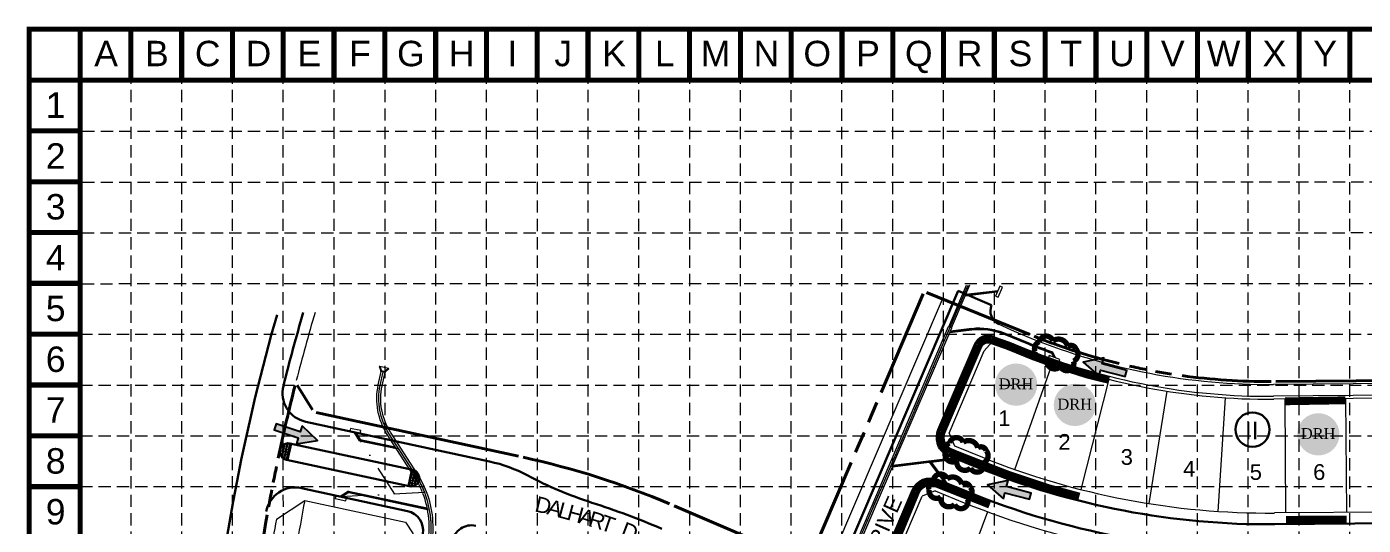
# Model space of a CAD drawing. Header units: inches. Extents: x -337 to 3817, y -1228 to 5411.
# Drawn here: x -337 to 2389, y 4395 to 5411 of the extents above; entities that cross this region are included whole.
import ezdxf
from ezdxf.enums import TextEntityAlignment as Align

# ---------------------------------------------------------------- set-up
doc = ezdxf.new("R2010")
doc.units = ezdxf.units.IN
doc.header["$MEASUREMENT"] = 0
doc.linetypes.add('DGN Style 4', pattern=[125.648933, 62.785226, -31.392613, 0.078482, -31.392613])
doc.linetypes.add('HIDDEN', pattern=[0.375, 0.25, -0.125])
for name, color, linetype, lineweight in [('0343al_GRA - Level 11', 7, 'Continuous', 0), ('0343al_GRA - Level 14', 7, 'Continuous', 0), ('0343al_GRA - Level 21', 7, 'Continuous', 0), ('0343al_GRA - Level 3', 7, 'Continuous', 0), ('0343al_GRA - Level 47', 7, 'Continuous', 0), ('0343al_GRA - Level 8', 7, 'Continuous', 0), ('STORM', 5, 'Continuous', 0)]:
    doc.layers.add(name, color=color, linetype=linetype, lineweight=lineweight)
for name, color, linetype in [('ARROWS', 252, 'Continuous'), ('BASE', 7, 'Continuous'), ('EROSION BLANKETS', 84, 'Continuous'), ('GRID', 254, 'HIDDEN'), ('INLET PROTECTION', 5, 'Continuous')]:
    doc.layers.add(name, color=color, linetype=linetype)
doc.styles.add('DRHorton', font='dutcheb.ttf')
doc.styles.get("Standard").update_dxf_attribs({"font": 'ARIAL.TTF'})

# ---------------------------------------------------------------- blocks, each defined once
blk = doc.blocks.new('DRHorton')
h = blk.add_hatch(color=1)
h.paths.add_polyline_path([(78.7, 25.8, 1), (40.4, 25.8, 1)])
h.paths.add_polyline_path([(42.3, 17.9), (76.5, 17.9), (76.5, 34.9), (42.3, 34.9)], flags=24)
at = {"layer": 'BASE', "color": 176, "style": 'DRHorton'}
blk.add_text('DRH', height=9.81, dxfattribs=at).set_placement((59.4, 21.6), align=Align.CENTER)
blk = doc.blocks.new('arrow')
blk.add_lwpolyline([(-67, -25.4), (-59.3, -25.4), (-59.6, -56.1), (-51.9, -56.2), (-51.6, -25.5), (-44, -25.5), (-55.3, -2.4), (-67, -25.4)], close=True)
at = {"color": 254}
for points in [[(-44, -25.5), (-67, -25.4), (-55.3, -2.4), (-67, -25.4)], [(-59.6, -56.1), (-51.9, -56.2), (-59.3, -25.4), (-51.6, -25.5)]]:
    blk.add_solid(points, dxfattribs=at)

msp = doc.modelspace()

# ---------------------------------------------------------------- linework, layer by layer
at = {"layer": '0343al_GRA - Level 14', "color": 7, "linetype": 'Continuous', "lineweight": 30}
for p, q in [((1309.4, 4280.8), (1562.6, 4872.6)), ((1562.6, 4872.6), (1630.7, 4843.5)), ((1521.9, 4589.3), (1596.3, 4763.2)), ((232.1, 4605.7), (607, 4524.8)), ((200, 4561.5), (450.2, 4507.5)), ((192.8, 4528.3), (443, 4474.3)), ((1543.6, 4536.5), (1603.7, 4512.1)), ((223.4, 4470.5), (439.8, 4423.8)), ((1521, 4487.4), (1583.4, 4462.1)), ((1305.2, 4082.8), (1469.2, 4466.1)), ((2507.7, 4399.2), (2207.9, 4396.8))]:
    msp.add_line(p, q, dxfattribs=at)
at = {"layer": '0343al_GRA - Level 14', "color": 7, "linetype": 'Continuous', "lineweight": 13}
for p, q in [((1645.6, 4804.5), (1676.4, 4790.2)), ((1633.8, 4779.7), (1667.4, 4767.9)), ((1676.4, 4790.2), (1710.8, 4776.2)), ((1667.4, 4767.9), (1701.8, 4754)), ((2505.3, 4684.2), (2205.6, 4681.8)), ((2505.5, 4660.2), (2205.8, 4657.8))]:
    msp.add_line(p, q, dxfattribs=at)
at = {"layer": '0343al_GRA - Level 14', "color": 7, "linetype": 'Continuous', "lineweight": 0}
for p, q in [((182.9, 4552.4), (185.6, 4551.8)), ((185, 4557.6), (186.7, 4557.2)), ((189.4, 4556.6), (192.1, 4556)), ((192.8, 4561.5), (193.2, 4561.4)), ((194.8, 4555.5), (197.5, 4554.9)), ((202.9, 4560.9), (195.7, 4527.7)), ((195.9, 4560.8), (198.6, 4560.2)), ((200.1, 4554.3), (201.4, 4554)), ((201.3, 4559.7), (202.6, 4559.4)), ((180.6, 4541.7), (183.3, 4541.1)), ((181.7, 4547), (184.4, 4546.5)), ((184.8, 4535.2), (187.5, 4534.6)), ((185.9, 4540.5), (188.6, 4539.9)), ((187.1, 4545.9), (189.8, 4545.3)), ((188.3, 4551.2), (190.9, 4550.7)), ((190.1, 4534), (192.8, 4533.4)), ((191.3, 4539.4), (194, 4538.8)), ((192.5, 4544.7), (195.1, 4544.2)), ((193.6, 4550.1), (196.3, 4549.5)), ((195.5, 4532.8), (196.8, 4532.6)), ((196.7, 4538.2), (197.9, 4537.9)), ((197.8, 4543.6), (199.1, 4543.3)), ((199, 4548.9), (200.2, 4548.7)), ((447.3, 4508.1), (440.1, 4474.9)), ((445.1, 4498.4), (445.9, 4498.2)), ((446.3, 4503.7), (447.1, 4503.6)), ((448.6, 4497.6), (451.3, 4497)), ((449.7, 4503), (452.4, 4502.4)), ((455.1, 4501.8), (457.8, 4501.2)), ((460.5, 4500.7), (460.5, 4500.7)), ((440.5, 4476.9), (441.3, 4476.8)), ((441.7, 4482.3), (442.4, 4482.1)), ((442.8, 4487.6), (443.6, 4487.5)), ((443.9, 4476.2), (446.6, 4475.6)), ((444, 4493), (444.7, 4492.8)), ((445.1, 4481.5), (447.8, 4481)), ((446.3, 4486.9), (448.9, 4486.3)), ((447.4, 4492.3), (450.1, 4491.7)), ((449.3, 4475), (451.4, 4474.6)), ((450.5, 4480.4), (453.1, 4479.8)), ((451.6, 4485.7), (454.3, 4485.2)), ((452.8, 4491.1), (455.5, 4490.5)), ((453.9, 4496.5), (456.6, 4495.9)), ((455.8, 4479.2), (458.4, 4478.7)), ((457, 4484.6), (459.7, 4484)), ((458.1, 4489.9), (460.8, 4489.4)), ((459.3, 4495.3), (462, 4494.7))]:
    msp.add_line(p, q, dxfattribs=at)
at = {"layer": '0343al_GRA - Level 14', "color": 7, "linetype": 'Continuous', "lineweight": 0, "flags": 128}
for points in [[(180.2, 4550.2), (182.3, 4549.7), (183.5, 4555.1), (182.9, 4555.2)], [(182.9, 4555.2), (183.5, 4555.1), (183.7, 4556.2)], [(187.2, 4559.2), (186.2, 4554.5), (188.8, 4553.9), (190, 4559.3), (188.1, 4559.7)], [(188.1, 4559.7), (190, 4559.3), (190.3, 4560.7)], [(193.3, 4561.6), (192.7, 4558.7), (195.4, 4558.1), (196.2, 4561.9)], [(198.9, 4561.7), (198, 4557.6), (200.7, 4557), (201.6, 4561.2)], [(179.4, 4544.7), (181.2, 4544.4), (182.3, 4549.7), (180.2, 4550.2)], [(180.2, 4539.8), (181.2, 4544.4), (179.4, 4544.7)], [(184.3, 4532.9), (185.4, 4537.8), (182.7, 4538.4), (182.1, 4535.7)], [(189.2, 4529.5), (189.6, 4531.3), (186.9, 4531.9), (186.7, 4531)], [(194.4, 4527.9), (194.9, 4530.2), (192.2, 4530.7), (191.8, 4528.6)], [(448, 4508), (447.6, 4506.2), (450.3, 4505.7), (450.7, 4507.4)], [(453.3, 4506.4), (453, 4505.1), (455.7, 4504.5), (455.8, 4505.1)], [(458.2, 4503.2), (457.2, 4498.6), (459.9, 4498), (460.5, 4500.7)], [(462.4, 4496.9), (461.4, 4492), (463.5, 4491.6)], [(443.5, 4474.2), (444.5, 4478.9), (441.8, 4479.4), (440.8, 4474.7)], [(449.1, 4474.1), (449.9, 4477.7), (447.2, 4478.3), (446.3, 4473.9)], [(455.2, 4476.3), (455.2, 4476.5), (452.6, 4477.1), (452.1, 4474.8)], [(460.4, 4481), (459.1, 4481.3), (458.5, 4478.8)], [(462.9, 4486.1), (460.2, 4486.7), (459.1, 4481.3), (460.4, 4481)], [(463.5, 4491.6), (461.4, 4492), (460.2, 4486.7), (462.9, 4486.1)], [(463.2, 4487.3), (463.4, 4488.1)]]:
    msp.add_lwpolyline(points, dxfattribs=at)
for points in [[(187.7, 4548.6), (188.8, 4553.9), (186.2, 4554.5), (185, 4549.1)], [(193, 4547.4), (194.2, 4552.8), (191.5, 4553.4), (190.4, 4548)], [(194.2, 4552.8), (195.4, 4558.1), (192.7, 4558.7), (191.5, 4553.4)], [(198.4, 4546.3), (199.6, 4551.6), (196.9, 4552.2), (195.7, 4546.8)], [(199.6, 4551.6), (200.7, 4557), (198, 4557.6), (196.9, 4552.2)], [(185.4, 4537.8), (186.5, 4543.2), (183.8, 4543.8), (182.7, 4538.4)], [(186.5, 4543.2), (187.7, 4548.6), (185, 4549.1), (183.8, 4543.8)], [(189.6, 4531.3), (190.7, 4536.7), (188, 4537.3), (186.9, 4531.9)], [(190.7, 4536.7), (191.9, 4542), (189.2, 4542.6), (188, 4537.3)], [(191.9, 4542), (193, 4547.4), (190.4, 4548), (189.2, 4542.6)], [(194.9, 4530.2), (196.1, 4535.5), (193.4, 4536.1), (192.2, 4530.7)], [(196.1, 4535.5), (197.2, 4540.9), (194.6, 4541.5), (193.4, 4536.1)], [(197.2, 4540.9), (198.4, 4546.3), (195.7, 4546.8), (194.6, 4541.5)], [(448, 4494.9), (449.2, 4500.3), (446.5, 4500.9), (445.3, 4495.5)], [(449.2, 4500.3), (450.3, 4505.7), (447.6, 4506.2), (446.5, 4500.9)], [(453.4, 4493.8), (454.5, 4499.1), (451.8, 4499.7), (450.7, 4494.4)], [(454.5, 4499.1), (455.7, 4504.5), (453, 4505.1), (451.8, 4499.7)], [(458.7, 4492.6), (459.9, 4498), (457.2, 4498.6), (456, 4493.2)], [(444.5, 4478.9), (445.7, 4484.2), (443, 4484.8), (441.8, 4479.4)], [(445.7, 4484.2), (446.8, 4489.6), (444.2, 4490.2), (443, 4484.8)], [(446.8, 4489.6), (448, 4494.9), (445.3, 4495.5), (444.2, 4490.2)], [(449.9, 4477.7), (451, 4483.1), (448.4, 4483.6), (447.2, 4478.3)], [(451, 4483.1), (452.2, 4488.4), (449.5, 4489), (448.4, 4483.6)], [(452.2, 4488.4), (453.4, 4493.8), (450.7, 4494.4), (449.5, 4489)], [(455.2, 4476.5), (456.4, 4481.9), (453.7, 4482.5), (452.6, 4477.1)], [(456.4, 4481.9), (457.6, 4487.3), (454.9, 4487.8), (453.7, 4482.5)], [(457.6, 4487.3), (458.7, 4492.6), (456, 4493.2), (454.9, 4487.8)]]:
    msp.add_lwpolyline(points, close=True, dxfattribs=at)
at = {"layer": '0343al_GRA - Level 14', "color": 7, "linetype": 'Continuous', "lineweight": 30}
for centre, radius, start, end in [((3972.3, 3729.7), 3903, 163.6543, 165.923), ((3972.3, 3729.7), 3953, 163.9304, 184.0909), ((1623.9, 4751.4), 30, 70.7427, 156.8362), ((244.7, 4664.4), 60, 165.923, 257.8149), ((196.4, 4544.9), 17, 77.8149, 257.8149), ((543.7, 4231.5), 300, 61.9518, 77.8149), ((446.6, 4490.9), 17, 257.8149, 77.8149), ((2195.1, 5969.7), 1573, 247.9154, 270.4685), ((1060.9, 5202.3), 800, 241.9518, 252.1527), ((1506, 4450.3), 40, 67.9154, 156.8362), ((2195.1, 5969.7), 1627, 247.9154, 270.4685), ((431.4, 4384.7), 40, 349.5197, 77.8149)]:
    msp.add_arc(centre, radius, start, end, dxfattribs=at)
at = {"layer": '0343al_GRA - Level 14', "color": 7, "linetype": 'Continuous', "lineweight": 30, "extrusion": (0, 0, -1)}
for centre, radius, start, end in [((-1658.3, 4831.7), 30, 294.9492, 23.1638), ((-1558.7, 4573.5), 40, 292.0846, 23.1638), ((-210.7, 4411.9), 60, 10.2794, 102.1851), ((-314, 2882.6), 1637, 107.8473, 113.1638), ((-570.3, 4354.7), 40, 10.4103, 102.1851)]:
    msp.add_arc(centre, radius, start, end, dxfattribs=at)
at = {"layer": '0343al_GRA - Level 14', "color": 7, "linetype": 'Continuous', "lineweight": 13}
for radius in [1288, 1312]:
    msp.add_arc((2195.1, 5969.7), radius, 247.9154, 270.4685, dxfattribs=at)
at = {"layer": '0343al_GRA - Level 21', "color": 7, "linetype": 'Continuous', "lineweight": 40}
for p, q in [((1498, 4869), (1708.4, 4783.7)), ((2500.3, 4690.2), (2210.6, 4687.8)), ((214.4, 4680.6), (246, 4629.9)), ((253.5, 4624.6), (665.8, 4535.6)), ((1252, 4319.5), (983.4, 4434.4))]:
    msp.add_line(p, q, dxfattribs=at)
at = {"layer": '0343al_GRA - Level 21', "color": 7, "linetype": 'Continuous', "lineweight": 40, "flags": 128}
for points in [[(1491.4, 4866.3), (1405.6, 4665.7)], [(1396.6, 4644.8), (1379.5, 4604.7)], [(1370.5, 4583.8), (1353.4, 4543.6)], [(1344.4, 4522.7), (1258.6, 4322.1)]]:
    msp.add_lwpolyline(points, dxfattribs=at)
at = {"layer": '0343al_GRA - Level 21', "color": 7, "linetype": 'Continuous', "lineweight": 0}
msp.add_arc((3972.3, 3729.7), 3880, 163.5526, 165.6755, dxfattribs=at)
at = {"layer": '0343al_GRA - Level 21', "color": 7, "linetype": 'Continuous', "lineweight": 40}
for centre, radius, start, end in [((2195.1, 5969.7), 1282, 248.1388, 256.2702), ((2195.1, 5969.7), 1282, 257.2341, 258.8551), ((2195.1, 5969.7), 1282, 259.6598, 261.1318), ((2195.1, 5969.7), 1282, 262.1054, 270.245), ((3972.3, 3729.7), 3880, 165.8231, 168.0726), ((3972.3, 3729.7), 3880, 168.3244, 168.8226), ((3972.3, 3729.7), 3880, 169.0413, 169.5619), ((3972.3, 3729.7), 3880, 169.8091, 174.2603)]:
    msp.add_arc(centre, radius, start, end, dxfattribs=at)
at = {"layer": '0343al_GRA - Level 21', "color": 7, "linetype": 'Continuous', "lineweight": 40, "extrusion": (0, 0, -1)}
msp.add_arc((-314, 2882.6), 1690, 102.3547, 112.9943, dxfattribs=at)
at = {"layer": '0343al_GRA - Level 3', "color": 7, "linetype": 'Continuous', "lineweight": 0}
for p, q in [((1301.3, 4320.2), (1530.5, 4855.9)), ((1636.8, 4773.9), (1615.7, 4750.1)), ((1636.8, 4773.9), (1699.5, 4748.4)), ((1544.1, 4582.7), (1615.7, 4750.1)), ((1678, 4508.5), (1755.4, 4727.2)), ((1813.4, 4467.4), (1870.6, 4692.3)), ((1952, 4438.9), (1988.4, 4668)), ((2092.6, 4423.1), (2107.9, 4654.6)), ((2505.6, 4654.2), (2205.9, 4651.8)), ((2230.9, 4420), (2229, 4652)), ((2354.9, 4421), (2353, 4653)), ((1544.1, 4582.7), (1554.8, 4556.8)), ((1554.8, 4556.8), (1612.3, 4533.4)), ((172.2, 4406.9), (230.2, 4445.5)), ((230.2, 4445.5), (435.5, 4401.2)), ((1326.3, 4073.7), (1489, 4454)), ((1515.4, 4464.8), (1489, 4454)), ((1515.4, 4464.8), (1574.7, 4440.8)), ((1622.4, 4422.3), (1534.9, 4186)), ((2507.5, 4422.2), (2207.8, 4419.8)), ((435.5, 4401.2), (451.4, 4377.3))]:
    msp.add_line(p, q, dxfattribs=at)
for centre, radius, start, end in [((2195.1, 5969.7), 1318, 247.9154, 270.4685), ((2195.1, 5969.7), 1550, 247.9154, 270.4685), ((3972.3, 3729.7), 3810, 169.1704, 172.149), ((2195.1, 5969.7), 1650, 247.9154, 270.4685), ((3972.3, 3729.7), 3860, 169.8954, 172.1255)]:
    msp.add_arc(centre, radius, start, end, dxfattribs=at)
at = {"layer": '0343al_GRA - Level 8', "color": 7, "linetype": 'Continuous', "lineweight": 30}
msp.add_circle((2162.7, 4589.9), 35, dxfattribs=at)
at = {"layer": 'BASE', "color": 9}
msp.add_line((-228, 5302.1), (3707.9, 5302.1), dxfattribs=at)
at = {"layer": 'BASE', "const_width": 10.4}
for points in [[(-228, 5405.7), (-331.6, 5405.7)], [(-228, 5405.7), (-228, 5302.1)], [(-124.5, 5405.7), (-124.5, 5302.1)], [(-20.9, 5405.7), (-20.9, 5302.1)], [(82.7, 5405.7), (82.7, 5302.1)], [(186.3, 5405.7), (186.3, 5302.1)], [(289.8, 5405.7), (289.8, 5302.1)], [(393.4, 5405.7), (393.4, 5302.1)], [(497, 5405.7), (497, 5302.1)], [(600.6, 5405.7), (600.6, 5302.1)], [(704.2, 5405.7), (704.2, 5302.1)], [(807.7, 5405.7), (807.7, 5302.1)], [(911.3, 5405.7), (911.3, 5302.1)], [(1014.9, 5405.7), (1014.9, 5302.1)], [(1118.5, 5405.7), (1118.5, 5302.1)], [(1222, 5405.7), (1222, 5302.1)], [(1325.6, 5405.7), (1325.6, 5302.1)], [(1429.2, 5405.7), (1429.2, 5302.1)], [(1532.8, 5405.7), (1532.8, 5302.1)], [(1636.3, 5405.7), (1636.3, 5302.1)], [(1739.9, 5405.7), (1739.9, 5302.1)], [(1843.5, 5405.7), (1843.5, 5302.1)], [(1947.1, 5405.7), (1947.1, 5302.1)], [(2050.7, 5405.7), (2050.7, 5302.1)], [(2154.2, 5405.7), (2154.2, 5302.1)], [(2257.8, 5405.7), (2257.8, 5302.1)], [(2361.4, 5405.7), (2361.4, 5302.1)], [(-228, 5302.1), (-331.6, 5302.1)], [(-228, 5198.5), (-331.6, 5198.5)], [(-228, 5095), (-331.6, 5095)], [(-228, 4991.4), (-331.6, 4991.4)], [(-228, 4887.8), (-331.6, 4887.8)], [(-228, 4784.2), (-331.6, 4784.2)], [(-228, 4680.6), (-331.6, 4680.6)], [(-228, 4577.1), (-331.6, 4577.1)], [(-228, 4473.5), (-331.6, 4473.5)]]:
    msp.add_lwpolyline(points, dxfattribs=at)
for points in [[(3811.5, -1223.3), (3811.5, 5405.7), (-331.6, 5405.7), (-331.6, -1223.3)], [(3707.9, -1119.7), (3707.9, 5302.1), (-228, 5302.1), (-228, -1119.7)]]:
    msp.add_lwpolyline(points, close=True, dxfattribs=at)
at = {"layer": 'EROSION BLANKETS', "const_width": 16}
for points in [[(1870.3, 4691), (1824.8, 4702.3), (1762.4, 4722.2), (1714.6, 4739.6), (1664, 4760.2), (1629.2, 4772.5, 0.353454), (1604.4, 4761.4), (1529.2, 4585.5, 0.382281), (1544.9, 4544.7), (1567.5, 4535.5), (1661.1, 4499.1), (1748.5, 4469.9), (1809.5, 4453.3)], [(1626.9, 4436.8), (1517.1, 4480.2, 0.394776), (1477.1, 4463.9), (1263.2, 3947.8, 0.41229), (1287.1, 3909.9), (1403.5, 3884.5, 0.383872), (1429, 3899.8), (1496.4, 4203.1), (1535.2, 4188.2)]]:
    msp.add_lwpolyline(points, format="xyb", dxfattribs=at)
for points in [[(2229.2, 4647.4), (2352, 4649.5)], [(2231, 4405.9), (2354.5, 4406.4)]]:
    msp.add_lwpolyline(points, dxfattribs=at)
at = {"layer": 'GRID', "color": 252, "linetype": 'HIDDEN', "lineweight": 0, "ltscale": 100}
for p, q in [((-123.5, -705.4), (-124.1, 5298.2)), ((-19.5, -705.4), (-20.8, 5298.2)), ((83.8, -705.4), (82.8, 5297.9)), ((187.9, -705.4), (186.2, 5297.7)), ((290.5, -705.4), (290.1, 5298.5)), ((393.5, -705.5), (393.8, 5298.4)), ((497.8, -705.5), (497.3, 5298)), ((601.8, -705.5), (600.7, 5298.1)), ((704.5, -705.5), (704.5, 5298)), ((808.4, -705.5), (808.3, 5298)), ((911.3, -705.5), (911.5, 5298)), ((1014.9, -705.5), (1015.6, 5297.8)), ((1118.5, -705.6), (1118.5, 5302.1)), ((1222, -705.6), (1222, 5302.1)), ((1325.6, -705.6), (1325.6, 5302.1)), ((1429.2, -705.6), (1429.2, 5302.1)), ((1532.8, -705.6), (1532.8, 5302.1)), ((1636.3, -705.6), (1636.3, 5302.1)), ((1739.9, -705.7), (1739.9, 5302.1)), ((1843.5, -705.7), (1843.5, 5302.1)), ((1947.1, -705.7), (1947.1, 5302.1)), ((2050.7, -705.7), (2050.7, 5302.1)), ((2154.2, -705.7), (2154.2, 5302.1)), ((2257.8, -705.7), (2257.8, 5302.1)), ((2361.4, -705.8), (2361.4, 5302.1)), ((-223.3, 5197.8), (3706.2, 5198.4)), ((-223.4, 5094), (3706.2, 5094.8)), ((-224, 4990.7), (3707.9, 4991.4)), ((-224.1, 4887.2), (3707.9, 4887.8)), ((-228, 4784.2), (3707.9, 4784.2)), ((-228, 4680.6), (3707.9, 4680.6)), ((-228, 4577.1), (3707.9, 4577.1)), ((-228, 4473.5), (3707.9, 4473.5))]:
    msp.add_line(p, q, dxfattribs=at)
at = {"layer": 'INLET PROTECTION', "color": 170, "ltscale": 100, "const_width": 10.9}
for points in [[(1755.8, 4770.5, 0.520567), (1755.8, 4770.5, 0.765195), (1728.3, 4769.1, 0.417879), (1719.2, 4748.8, 0.6649), (1743.2, 4733.5, 0.744833), (1771.2, 4718.3, 0.975642), (1797.5, 4729.1, 0.520567), (1802.9, 4753.5, 0.520567), (1785.7, 4759.3, 0.540264), (1755.8, 4770.5)], [(1572.6, 4563.8, 0.520567), (1572.6, 4563.8, 0.765195), (1545.1, 4562.3, 0.417879), (1535.9, 4542, 0.6649), (1560, 4526.7, 0.744833), (1587.9, 4511.5, 0.975642), (1614.2, 4522.3, 0.520567), (1619.6, 4546.8, 0.520567), (1602.4, 4552.5, 0.540264), (1572.6, 4563.8)], [(1539.9, 4489.4, 0.520567), (1539.9, 4489.4, 0.765195), (1512.4, 4488, 0.417879), (1503.3, 4467.6, 0.6649), (1527.3, 4452.4, 0.744833), (1555.3, 4437.2, 0.975642), (1581.6, 4447.9, 0.520567), (1587, 4472.4, 0.520567), (1569.8, 4478.2, 0.540264), (1539.9, 4489.4)]]:
    msp.add_lwpolyline(points, format="xyb", close=True, dxfattribs=at)
at = {"layer": 'STORM', "color": 170, "linetype": 'Continuous', "lineweight": 0}
for p, q in [((1543.3, 4799.5), (1579.6, 4884.4)), ((1574.1, 4863.8), (1582.9, 4884.4)), ((1578.2, 4865.8), (1586.2, 4884.5)), ((1542.1, 4788.9), (1574.1, 4863.8)), ((1548.8, 4797.1), (1576.8, 4862.6)), ((1574.1, 4863.8), (1642.9, 4872)), ((1576.8, 4862.6), (1642.2, 4870.4)), ((1578.2, 4865.8), (1643.6, 4873.6)), ((1538.8, 4790.3), (1542.9, 4799.7)), ((1546.7, 4791), (1549.3, 4796.9)), ((1421.7, 4516.5), (1538.8, 4790.3)), ((1424.9, 4515.2), (1542.1, 4788.9)), ((1429.6, 4517.2), (1545.4, 4787.8)), ((1542.1, 4788.9), (1590.3, 4794.7)), ((1545.4, 4787.8), (1590.5, 4793.2)), ((1546.7, 4791), (1590.1, 4796.2)), ((1654.1, 4784.7), (1705.7, 4763.7)), ((1654.6, 4786.1), (1706.3, 4765.1)), ((1655.2, 4787.5), (1706.9, 4766.5)), ((1752.8, 4745.7), (1756.8, 4737.3)), ((1753.9, 4746.9), (1758.8, 4736.6)), ((1755, 4748.1), (1760.8, 4735.9)), ((383.1, 4718.4), (381.9, 4718.2)), ((381.9, 4718.2), (385.4, 4709.7)), ((400.8, 4714.6), (383.1, 4718.4)), ((383.1, 4718.4), (386.8, 4709.5)), ((380.1, 4680.7), (386, 4708.3)), ((384, 4679.9), (390, 4707.4)), ((385.2, 4708.4), (385.4, 4709.7)), ((394.7, 4706.4), (385.2, 4708.4)), ((395, 4707.7), (385.4, 4709.7)), ((393.9, 4706.6), (386, 4708.3)), ((387.9, 4679.1), (393.9, 4706.6)), ((400.8, 4714.6), (393.7, 4708)), ((394.7, 4706.4), (395, 4707.7)), ((401.7, 4713.9), (395, 4707.7)), ((400.8, 4714.6), (401.7, 4713.9)), ((341.7, 4567.2), (330.6, 4584.5)), ((342.6, 4568.6), (332.7, 4584)), ((343.5, 4569.9), (334.7, 4583.6)), ((452.7, 4495.8), (398.5, 4579.8)), ((456, 4497.9), (401.8, 4582)), ((459.4, 4500.1), (405.2, 4584.2)), ((341.7, 4567.2), (417.1, 4551)), ((342.6, 4568.6), (421.5, 4551.5)), ((343.5, 4569.9), (414.8, 4554.5)), ((1424.9, 4515.2), (1563.3, 4531.7)), ((1429.6, 4517.2), (1564, 4533.3)), ((1504.4, 4524.7), (1540.7, 4476.1)), ((1507.2, 4523.5), (1562.7, 4530.2)), ((1288.1, 4204.2), (1421.7, 4516.5)), ((1291.3, 4202.8), (1424.9, 4515.2)), ((1294.5, 4201.4), (1428.3, 4514)), ((1428.3, 4514), (1503.7, 4523.1)), ((1503.7, 4523.1), (1540.1, 4474.5)), ((1507.2, 4523.5), (1541.4, 4477.8)), ((319.5, 4464.6), (302.3, 4453.5)), ((319.8, 4463), (304.4, 4453)), ((320.1, 4461.4), (306.4, 4452.6)), ((319.5, 4464.6), (479.7, 4430)), ((319.8, 4463), (484.3, 4427.5)), ((320.1, 4461.4), (480.4, 4426.8))]:
    msp.add_line(p, q, dxfattribs=at)
at = {"layer": 'STORM', "color": 170, "linetype": 'DGN Style 4', "lineweight": 0}
for p, q in [((1574.1, 4863.8), (1582.9, 4884.4)), ((1542.1, 4788.9), (1574.1, 4863.8)), ((1574.1, 4863.8), (1642.9, 4872)), ((1424.9, 4515.2), (1542.1, 4788.9)), ((1542.1, 4788.9), (1590.3, 4794.7)), ((1654.6, 4786.1), (1706.3, 4765.1)), ((1753.9, 4746.9), (1758.8, 4736.6)), ((381.9, 4718.2), (385.4, 4709.7)), ((384, 4679.9), (390, 4707.4)), ((385.2, 4708.4), (385.4, 4709.7)), ((394.7, 4706.4), (385.2, 4708.4)), ((394.7, 4706.4), (395, 4707.7)), ((401.7, 4713.9), (395, 4707.7)), ((413.6, 4458.4), (332.7, 4584)), ((456, 4497.9), (401.8, 4582)), ((1424.9, 4515.2), (1563.3, 4531.7)), ((1504.4, 4524.7), (1540.7, 4476.1)), ((1291.3, 4202.8), (1424.9, 4515.2)), ((474.6, 4461.4), (304.4, 4453))]:
    msp.add_line(p, q, dxfattribs=at)
at = {"layer": 'STORM', "color": 170, "linetype": 'DGN Style 4', "lineweight": 0, "flags": 128}
for points in [[(1644.1, 4859.5), (1652.7, 4879.8), (1647.2, 4882.1), (1638.6, 4861.9)], [(1767.7, 4727.1), (1769.7, 4732.8), (1747.9, 4740.5), (1745.9, 4734.8)], [(343.4, 4581.7), (344.7, 4587.6), (323.2, 4592.2), (321.9, 4586.3)], [(1562.2, 4529), (1586.3, 4519.2), (1588.5, 4524.7), (1564.4, 4534.5)], [(1539.6, 4473.4), (1563.7, 4463.6), (1566, 4469.2), (1541.9, 4478.9)], [(313.9, 4444.9), (315.1, 4450.7), (293.6, 4455.4), (292.4, 4449.5)]]:
    msp.add_lwpolyline(points, close=True, dxfattribs=at)
at = {"layer": 'STORM', "color": 170, "linetype": 'Continuous', "lineweight": 0, "flags": 128}
msp.add_lwpolyline([(1542.9, 4799.7), (1549.3, 4796.9)], dxfattribs=at)
at = {"layer": 'STORM', "color": 170, "linetype": 'Continuous', "lineweight": 0, "extrusion": (0, 0, -1)}
for centre, radius, start, end in [((-1605.8, 4665.6), 131.5, 83.1638, 112.0846), ((-1605.8, 4665.6), 130, 83.1638, 112.0846), ((-1605.8, 4665.6), 128.5, 83.1638, 112.0846), ((-511.1, 4652.5), 134, 327.1851, 12.1851), ((-511.1, 4652.5), 130, 327.1851, 12.1851), ((-511.1, 4652.5), 126, 327.1851, 12.1851)]:
    msp.add_arc(centre, radius, start, end, dxfattribs=at)
at = {"layer": 'STORM', "color": 170, "linetype": 'DGN Style 4', "lineweight": 0, "extrusion": (0, 0, -1)}
for centre, start, end in [((-1605.8, 4665.6), 83.1638, 112.0846), ((-511.1, 4652.5), 327.1851, 12.1851)]:
    msp.add_arc(centre, 130, start, end, dxfattribs=at)
at = {"layer": 'STORM', "color": 170, "linetype": 'Continuous', "lineweight": 0}
for centre, radius, start, end in [((2195.1, 5969.7), 1301.5, 247.9154, 250.1333), ((2195.1, 5969.7), 1300, 247.9154, 250.1605), ((2195.1, 5969.7), 1298.5, 247.9154, 250.1876), ((288, 4389.6), 200, 21.0535, 32.8149), ((288, 4389.6), 204, 21.0535, 32.8149), ((288, 4389.6), 196, 21.9026, 32.8149), ((288, 4389.6), 196, 349.8458, 20.9772), ((288, 4389.6), 200, 349.8458, 21.0535), ((288, 4389.6), 204, 349.8458, 21.0535)]:
    msp.add_arc(centre, radius, start, end, dxfattribs=at)
at = {"layer": 'STORM', "color": 170, "linetype": 'DGN Style 4', "lineweight": 0}
for centre, radius, start, end in [((2195.1, 5969.7), 1300, 247.9154, 250.1605), ((288, 4389.6), 200, 21.0535, 32.8149), ((288, 4389.6), 200, 349.8458, 21.0535)]:
    msp.add_arc(centre, radius, start, end, dxfattribs=at)

# ---------------------------------------------------------------- block references
at = {"layer": '0343al_GRA - Level 47', "color": 5, "xscale": 2.25, "yscale": 2.25, "zscale": 2.25}
for p in [(1546.8, 4623.4), (1666.5, 4582), (2163, 4522.1)]:
    msp.add_blockref('DRHorton', p, dxfattribs=at)
at = {"layer": 'ARROWS', "zscale": 1.68}
for p, xscale, yscale, rotation in [((1836, 4818.1), 1.679999999999822, 1.679999999999836, 75.85790799452344), ((231.8, 4477.5), 1.679999999998796, 1.680000000000764, 252.4927703644261), ((1640.9, 4568.1), 1.679999999999822, 1.679999999999836, 75.85790799452344)]:
    msp.add_blockref('arrow', p, dxfattribs=dict(at, xscale=xscale, yscale=yscale, rotation=rotation))

# ---------------------------------------------------------------- texts
at = {"layer": '0343al_GRA - Level 11', "color": 7, "linetype": 'Continuous', "lineweight": 13}
for s, p in [('1', (1656.6, 4628.9)), ('2', (1779.3, 4580.7)), ('3', (1906.4, 4550)), ('4', (2033.6, 4525.9)), ('5', (2169.5, 4519.3)), ('6', (2298.8, 4519.3))]:
    msp.add_text(s, height=32, dxfattribs=at).set_placement(p, align=Align.TOP_CENTER)
at = {"layer": '0343al_GRA - Level 47', "color": 7, "linetype": 'Continuous', "lineweight": 30}
for s, rotation, p in [('D', 346.8492, (720.3, 4450.9)), ('A', 344.918, (744.5, 4444.8)), ('ODESSA DRIVE', 66.0593, (1352.1, 4304.2)), ('L', 344.918, (764.3, 4439.4)), ('H', 344.918, (786.4, 4433.5)), ('A', 342.9868, (810.2, 4426.2)), ('R', 342.9868, (830.9, 4419.9)), ('T', 341.0555, (853.5, 4412.6)), ('D', 339.1243, (898.6, 4396.9))]:
    msp.add_text(s, height=32, rotation=rotation, dxfattribs=at).set_placement(p, align=Align.TOP_CENTER)
at = {"layer": '0343al_GRA - Level 8', "color": 7, "linetype": 'Continuous', "lineweight": 30}
msp.add_text('II', height=36, rotation=0.0642, dxfattribs=at).set_placement((2161.2, 4587.6), align=Align.MIDDLE_CENTER)
at = {"layer": 'BASE'}
for s, p in [('A', (-175, 5356.3)), ('B', (-71.4, 5356.3)), ('C', (32.2, 5356.3)), ('D', (135.7, 5356.3)), ('E', (239.3, 5356.3)), ('F', (342.9, 5356.3)), ('G', (446.5, 5356.3)), ('H', (550, 5356.3)), ('I', (653.6, 5356.3)), ('J', (757.2, 5356.3)), ('K', (860.8, 5356.3)), ('L', (964.3, 5356.3)), ('M', (1067.9, 5356.3)), ('N', (1171.5, 5356.3)), ('O', (1275.1, 5356.3)), ('P', (1378.7, 5356.3)), ('Q', (1482.2, 5356.3)), ('R', (1585.8, 5356.3)), ('S', (1689.4, 5356.3)), ('T', (1793, 5356.3)), ('U', (1896.5, 5356.3)), ('V', (2000.1, 5356.3)), ('W', (2103.7, 5356.3)), ('X', (2207.3, 5356.3)), ('Y', (2310.9, 5356.3)), ('1', (-277.9, 5251.5)), ('1', (-277.8, 5251.1)), ('2', (-277.8, 5147.5)), ('3', (-277.8, 5043.9)), ('4', (-277.8, 4940.3)), ('5', (-277.8, 4836.7)), ('6', (-277.8, 4733.2)), ('7', (-277.8, 4629.6)), ('8', (-277.8, 4526)), ('9', (-277.8, 4422.4))]:
    msp.add_text(s, height=51.8, dxfattribs=at).set_placement(p, align=Align.MIDDLE_CENTER)

doc.saveas('drawing.dxf')
